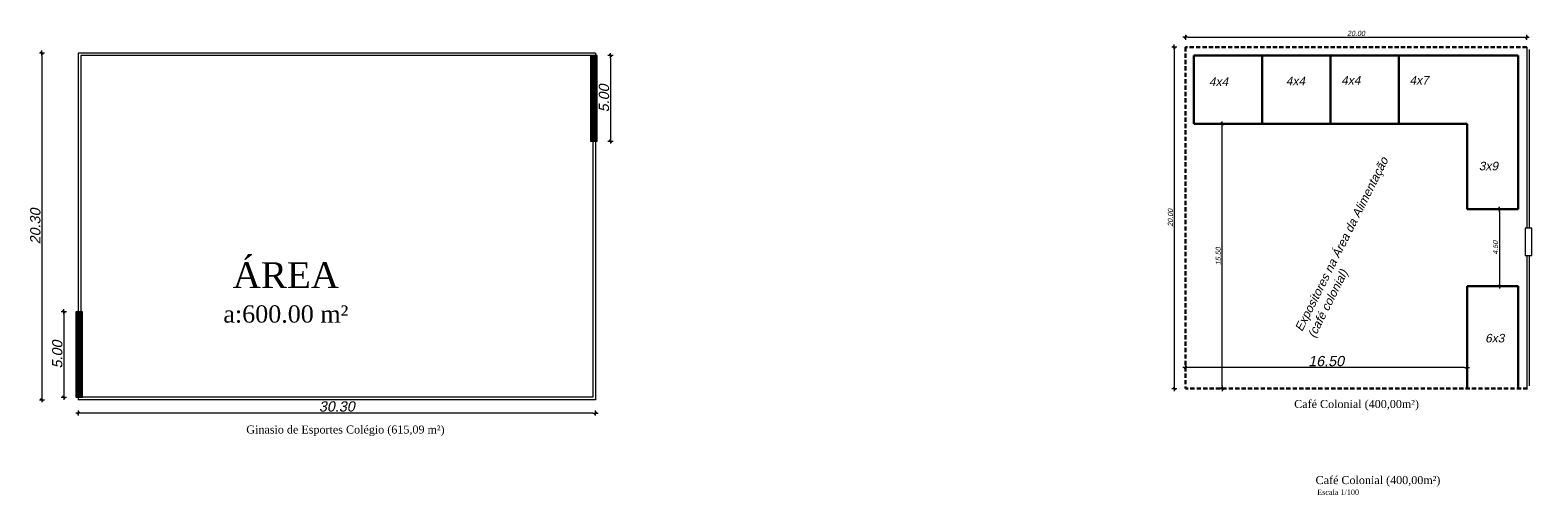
# Model space of a CAD drawing. Header units: metres. Extents: x 2113 to 5678, y -2764 to 956.
# Drawn here: x 3774.1 to 3862.1, y -1497.4 to -1470.2 of the extents above; entities that cross this region are included whole.
import ezdxf

# ---------------------------------------------------------------- set-up
doc = ezdxf.new("R2010")
doc.units = ezdxf.units.M
doc.header["$MEASUREMENT"] = 0
doc.linetypes.add('DASHED2', pattern=[0.375, 0.25, -0.125])
for name, color, linetype in [('COTASOK', 1, 'Continuous'), ('PAREDE', 7, 'Continuous'), ('TextoÁreas', 7, 'Continuous')]:
    doc.layers.add(name, color=color, linetype=linetype)
doc.styles.add('JEF', font='times.ttf', dxfattribs={"height": 0.3})
doc.styles.add('TimesNewRoman', font='times.ttf')
doc.styles.add('util2000', font='arial.ttf', dxfattribs={"oblique": 12.000028})
doc.dimstyles.new('int_1-50_m_MS_50', dxfattribs={"dimscale": 0.05, "dimtxt": 3, "dimasz": 1.5, "dimexe": 1, "dimexo": 0, "dimgap": 0.75, "dimtad": 1, "dimzin": 1, "dimdsep": 46, "dimtxsty": 'util2000', "dimblk": '_U2_SETA01', "dimcen": 1.5, "dimse1": 1, "dimse2": 1, "dimclrd": 1, "dimclre": 1, "dimclrt": 1, "dimazin": 3, "dimtfac": 1, "dimtix": 1, "dimtmove": 1, "dimatfit": 3, "dimldrblk": '_U2_SETA02', "dimfxl": 1, "dimtzin": 12, "dimarcsym": 0})
pattern_1 = [(45, (-413638.28645, -6970609.964553), (-0.02209708691208, 0.02209708691208), [])]

# ---------------------------------------------------------------- blocks, each defined once
blk = doc.blocks.new('_U2_SETA01')
at = {"color": 0}
for p, q in [((-1, 0), (1, 0)), ((0, -1), (0, 1))]:
    blk.add_line(p, q, dxfattribs=at)
blk.add_line((-0.5, -0.5), (0.5, 0.5))
blk = doc.blocks.new('*D568')
at = {"layer": 'Defpoints', "color": 0, "ltscale": 0.3, "transparency": 16777216}
for p in [(3776.943, -1471.55), (3774.81, -1491.85), (3778.466, -1491.85)]:
    blk.add_point(p, dxfattribs=at)
at = {"layer": 'PAREDE', "color": 1, "lineweight": -2, "ltscale": 0.3, "transparency": 16777216}
blk.add_line((3774.81, -1471.7), (3774.81, -1491.7), dxfattribs=at)
at = {"layer": 'PAREDE', "color": 1, "lineweight": -2, "ltscale": 0.3, "transparency": 16777216, "xscale": 0.15, "yscale": 0.15, "zscale": 0.15}
for p, rotation in [((3774.81, -1471.55), 90), ((3774.81, -1491.85), 270)]:
    blk.add_blockref('_U2_SETA01', p, dxfattribs=dict(at, rotation=rotation))
at = {"layer": 'PAREDE', "color": 1, "ltscale": 0.3, "transparency": 16777216, "insert": (3774.428, -1481.7), "char_height": 0.3, "attachment_point": 5, "rotation": 90, "style": 'util2000'}
blk.add_mtext('{\\H2x;20.30}', dxfattribs=at)
blk = doc.blocks.new('_U2_SETA02')
blk.add_solid([(-1, -0.17), (0, 0), (-1, 0.17)])
blk = doc.blocks.new('*D569')
at = {"layer": 'Defpoints', "color": 0, "ltscale": 0.3, "transparency": 16777216}
for p in [(3776.798, -1486.7), (3776.094, -1491.7), (3776.798, -1491.7)]:
    blk.add_point(p, dxfattribs=at)
at = {"layer": 'PAREDE', "color": 1, "lineweight": -2, "ltscale": 0.3, "transparency": 16777216}
blk.add_line((3776.094, -1486.85), (3776.094, -1491.55), dxfattribs=at)
at = {"layer": 'PAREDE', "color": 1, "lineweight": -2, "ltscale": 0.3, "transparency": 16777216, "xscale": 0.15, "yscale": 0.15, "zscale": 0.15}
for p, rotation in [((3776.094, -1486.7), 90), ((3776.094, -1491.7), 270)]:
    blk.add_blockref('_U2_SETA01', p, dxfattribs=dict(at, rotation=rotation))
at = {"layer": 'PAREDE', "color": 1, "ltscale": 0.3, "transparency": 16777216, "insert": (3775.713, -1489.2), "char_height": 0.3, "attachment_point": 5, "rotation": 90, "style": 'util2000'}
blk.add_mtext('{\\H2x;5.00}', dxfattribs=at)
blk = doc.blocks.new('*D570')
at = {"layer": 'Defpoints', "color": 0, "ltscale": 0.3, "transparency": 16777216}
for p in [(3807.348, -1471.7), (3807.348, -1476.7), (3808.124, -1476.7)]:
    blk.add_point(p, dxfattribs=at)
at = {"layer": 'PAREDE', "color": 1, "lineweight": -2, "ltscale": 0.3, "transparency": 16777216}
blk.add_line((3808.124, -1471.85), (3808.124, -1476.55), dxfattribs=at)
at = {"layer": 'PAREDE', "color": 1, "lineweight": -2, "ltscale": 0.3, "transparency": 16777216, "xscale": 0.15, "yscale": 0.15, "zscale": 0.15}
for p, rotation in [((3808.124, -1471.7), 90), ((3808.124, -1476.7), 270)]:
    blk.add_blockref('_U2_SETA01', p, dxfattribs=dict(at, rotation=rotation))
at = {"layer": 'PAREDE', "color": 1, "ltscale": 0.3, "transparency": 16777216, "insert": (3807.743, -1474.2), "char_height": 0.3, "attachment_point": 5, "rotation": 90, "style": 'util2000'}
blk.add_mtext('{\\H2x;5.00}', dxfattribs=at)
blk = doc.blocks.new('*D571')
at = {"layer": 'Defpoints', "color": 0, "ltscale": 0.3, "transparency": 16777216}
for p in [(3776.943, -1491.85), (3807.243, -1491.85), (3776.943, -1492.631)]:
    blk.add_point(p, dxfattribs=at)
at = {"layer": 'PAREDE', "color": 1, "lineweight": -2, "ltscale": 0.3, "transparency": 16777216}
blk.add_line((3807.093, -1492.631), (3777.093, -1492.631), dxfattribs=at)
at = {"layer": 'PAREDE', "color": 1, "lineweight": -2, "ltscale": 0.3, "transparency": 16777216, "xscale": 0.15, "yscale": 0.15, "zscale": 0.15, "rotation": 180}
blk.add_blockref('_U2_SETA01', (3776.943, -1492.631), dxfattribs=at)
at = {"layer": 'PAREDE', "color": 1, "lineweight": -2, "ltscale": 0.3, "transparency": 16777216, "xscale": 0.15, "yscale": 0.15, "zscale": 0.15}
blk.add_blockref('_U2_SETA01', (3807.243, -1492.631), dxfattribs=at)
at = {"layer": 'PAREDE', "color": 1, "ltscale": 0.3, "transparency": 16777216, "insert": (3792.093, -1492.25), "char_height": 0.3, "attachment_point": 5, "style": 'util2000'}
blk.add_mtext('{\\H2x;30.30}', dxfattribs=at)
blk = doc.blocks.new('*D619')
at = {"layer": 'Defpoints', "color": 0, "ltscale": 0.3, "transparency": 16777216}
for p in [(3841.806, -1471.198), (3861.806, -1470.626), (3861.806, -1471.16)]:
    blk.add_point(p, dxfattribs=at)
at = {"layer": 'PAREDE', "color": 1, "lineweight": -2, "ltscale": 0.3, "transparency": 16777216}
blk.add_line((3841.956, -1470.626), (3861.656, -1470.626), dxfattribs=at)
at = {"layer": 'PAREDE', "color": 1, "lineweight": -2, "ltscale": 0.3, "transparency": 16777216, "xscale": 0.15, "yscale": 0.15, "zscale": 0.15, "rotation": 180}
blk.add_blockref('_U2_SETA01', (3841.806, -1470.626), dxfattribs=at)
at = {"layer": 'PAREDE', "color": 1, "lineweight": -2, "ltscale": 0.3, "transparency": 16777216, "xscale": 0.15, "yscale": 0.15, "zscale": 0.15}
blk.add_blockref('_U2_SETA01', (3861.806, -1470.626), dxfattribs=at)
at = {"layer": 'PAREDE', "color": 1, "ltscale": 0.3, "transparency": 16777216, "insert": (3851.806, -1470.398), "char_height": 0.3, "attachment_point": 5, "style": 'util2000'}
blk.add_mtext('20.00', dxfattribs=at)
blk = doc.blocks.new('*D620')
at = {"layer": 'Defpoints', "color": 0, "ltscale": 0.3, "transparency": 16777216}
for p in [(3841.806, -1471.198), (3841.157, -1491.198), (3841.806, -1491.198)]:
    blk.add_point(p, dxfattribs=at)
at = {"layer": 'PAREDE', "color": 1, "lineweight": -2, "ltscale": 0.3, "transparency": 16777216}
blk.add_line((3841.157, -1471.348), (3841.157, -1491.048), dxfattribs=at)
at = {"layer": 'PAREDE', "color": 1, "lineweight": -2, "ltscale": 0.3, "transparency": 16777216, "xscale": 0.15, "yscale": 0.15, "zscale": 0.15}
for p, rotation in [((3841.157, -1471.198), 90), ((3841.157, -1491.198), 270)]:
    blk.add_blockref('_U2_SETA01', p, dxfattribs=dict(at, rotation=rotation))
at = {"layer": 'PAREDE', "color": 1, "ltscale": 0.3, "transparency": 16777216, "insert": (3840.929, -1481.198), "char_height": 0.3, "attachment_point": 5, "rotation": 90, "style": 'util2000'}
blk.add_mtext('20.00', dxfattribs=at)
blk = doc.blocks.new('*D502')
at = {"layer": 'Defpoints', "color": 0, "ltscale": 0.3, "transparency": 16777216}
for p in [(3841.806, -1489.974), (3841.806, -1489.974), (3858.306, -1489.974)]:
    blk.add_point(p, dxfattribs=at)
at = {"layer": 'PAREDE', "color": 1, "lineweight": -2, "ltscale": 0.3, "transparency": 16777216}
blk.add_line((3858.156, -1489.974), (3841.956, -1489.974), dxfattribs=at)
at = {"layer": 'PAREDE', "color": 1, "lineweight": -2, "ltscale": 0.3, "transparency": 16777216, "xscale": 0.15, "yscale": 0.15, "zscale": 0.15, "rotation": 180}
blk.add_blockref('_U2_SETA01', (3841.806, -1489.974), dxfattribs=at)
at = {"layer": 'PAREDE', "color": 1, "lineweight": -2, "ltscale": 0.3, "transparency": 16777216, "xscale": 0.15, "yscale": 0.15, "zscale": 0.15}
blk.add_blockref('_U2_SETA01', (3858.306, -1489.974), dxfattribs=at)
at = {"layer": 'PAREDE', "color": 1, "ltscale": 0.3, "transparency": 16777216, "insert": (3850.056, -1489.593), "char_height": 0.3, "attachment_point": 5, "style": 'util2000'}
blk.add_mtext('{\\H2x;16.50}', dxfattribs=at)
blk = doc.blocks.new('*D621')
at = {"layer": 'Defpoints', "color": 0, "ltscale": 0.3, "transparency": 16777216}
for p in [(3859.806, -1480.698), (3859.806, -1485.198), (3860.202, -1485.198)]:
    blk.add_point(p, dxfattribs=at)
at = {"layer": 'PAREDE', "color": 1, "lineweight": -2, "ltscale": 0.3, "transparency": 16777216}
blk.add_line((3860.202, -1480.848), (3860.202, -1485.048), dxfattribs=at)
at = {"layer": 'PAREDE', "color": 1, "lineweight": -2, "ltscale": 0.3, "transparency": 16777216, "xscale": 0.15, "yscale": 0.15, "zscale": 0.15}
for p, rotation in [((3860.202, -1480.698), 90), ((3860.202, -1485.198), 270)]:
    blk.add_blockref('_U2_SETA01', p, dxfattribs=dict(at, rotation=rotation))
at = {"layer": 'PAREDE', "color": 1, "ltscale": 0.3, "transparency": 16777216, "insert": (3859.974, -1482.948), "char_height": 0.3, "attachment_point": 5, "rotation": 90, "style": 'util2000'}
blk.add_mtext('4.50', dxfattribs=at)
blk = doc.blocks.new('*D498')
at = {"layer": 'Defpoints', "color": 0, "ltscale": 0.3, "transparency": 16777216}
for p in [(3843.783, -1475.698), (3843.962, -1475.698), (3843.783, -1491.198)]:
    blk.add_point(p, dxfattribs=at)
at = {"layer": 'PAREDE', "color": 1, "lineweight": -2, "ltscale": 0.3, "transparency": 16777216}
blk.add_line((3843.962, -1491.048), (3843.962, -1475.848), dxfattribs=at)
at = {"layer": 'PAREDE', "color": 1, "lineweight": -2, "ltscale": 0.3, "transparency": 16777216, "xscale": 0.15, "yscale": 0.15, "zscale": 0.15}
for p, rotation in [((3843.962, -1475.698), 90), ((3843.962, -1491.198), 270)]:
    blk.add_blockref('_U2_SETA01', p, dxfattribs=dict(at, rotation=rotation))
at = {"layer": 'PAREDE', "color": 1, "ltscale": 0.3, "transparency": 16777216, "insert": (3843.734, -1483.448), "char_height": 0.3, "attachment_point": 5, "rotation": 90, "style": 'util2000'}
blk.add_mtext('15.50', dxfattribs=at)

msp = doc.modelspace()

# ---------------------------------------------------------------- hatches: boundary and pattern name
at = {"layer": 'PAREDE'}
h = msp.add_hatch(dxfattribs=at)
h.set_pattern_fill('ANSI31,_O', color=256, scale=0.25)
h.set_pattern_definition(pattern_1)
h.paths.add_polyline_path([(3807.348, -1471.7), (3806.948, -1471.7), (3806.948, -1476.7), (3807.348, -1476.7)])
h.paths.add_polyline_path([(3777.198, -1486.7), (3776.798, -1486.7), (3776.798, -1491.7), (3777.198, -1491.7)])
h = msp.add_hatch(dxfattribs=at)
h.set_pattern_fill('ANSI31,_O', color=256, scale=0.25)
h.set_pattern_definition(pattern_1)
h.paths.add_polyline_path([(3807.348, -1471.7), (3806.948, -1471.7), (3806.948, -1476.7), (3807.348, -1476.7)])
h.paths.add_polyline_path([(3777.198, -1486.7), (3776.798, -1486.7), (3776.798, -1491.7), (3777.198, -1491.7)])

# ---------------------------------------------------------------- linework, layer by layer
at = {"layer": 'PAREDE', "linetype": 'DASHED2', "lineweight": 80}
for p, q in [((3861.806, -1471.198), (3841.806, -1471.198)), ((3841.806, -1471.198), (3841.806, -1491.198)), ((3861.844, -1491.198), (3841.806, -1491.198))]:
    msp.add_line(p, q, dxfattribs=at)
at = {"layer": 'PAREDE'}
for p, q in [((3861.806, -1471.198), (3861.806, -1481.798)), ((3807.243, -1471.55), (3776.943, -1471.55)), ((3776.943, -1471.55), (3776.943, -1486.7)), ((3807.243, -1471.55), (3776.943, -1471.55)), ((3776.943, -1471.55), (3776.943, -1486.7)), ((3807.093, -1471.7), (3777.093, -1471.7)), ((3807.093, -1471.7), (3777.093, -1471.7)), ((3777.093, -1471.7), (3777.093, -1486.7)), ((3807.093, -1471.7), (3777.093, -1471.7)), ((3807.093, -1471.7), (3777.093, -1471.7)), ((3777.093, -1471.7), (3777.093, -1486.7)), ((3807.243, -1471.55), (3807.243, -1471.7)), ((3807.243, -1471.55), (3807.243, -1471.7)), ((3861.956, -1471.348), (3861.956, -1481.798)), ((3807.093, -1476.7), (3807.093, -1491.7)), ((3807.093, -1476.7), (3807.093, -1491.7)), ((3807.243, -1476.7), (3807.243, -1491.85)), ((3807.243, -1476.7), (3807.243, -1491.85)), ((3861.806, -1483.398), (3861.806, -1491.198)), ((3861.956, -1483.398), (3861.956, -1491.048)), ((3776.943, -1491.7), (3776.943, -1491.85)), ((3776.943, -1491.7), (3776.943, -1491.85)), ((3807.243, -1491.85), (3776.943, -1491.85)), ((3807.243, -1491.85), (3776.943, -1491.85)), ((3807.093, -1491.7), (3777.093, -1491.7)), ((3807.093, -1491.7), (3777.093, -1491.7))]:
    msp.add_line(p, q, dxfattribs=at)
at = {"layer": 'PAREDE', "lineweight": 80}
for p, q in [((3861.306, -1471.698), (3842.306, -1471.698)), ((3842.306, -1471.698), (3842.306, -1475.698)), ((3846.306, -1471.698), (3846.306, -1475.698)), ((3850.306, -1471.698), (3850.306, -1475.698)), ((3854.306, -1471.698), (3854.306, -1475.698)), ((3861.306, -1471.698), (3861.306, -1480.698)), ((3858.306, -1475.698), (3842.306, -1475.698)), ((3858.306, -1475.698), (3858.306, -1480.698)), ((3861.306, -1480.698), (3858.306, -1480.698)), ((3861.306, -1485.198), (3858.306, -1485.198)), ((3858.306, -1485.198), (3858.306, -1491.198)), ((3861.306, -1485.198), (3861.306, -1491.198))]:
    msp.add_line(p, q, dxfattribs=at)
at = {"layer": 'PAREDE'}
for points in [[(3806.948, -1476.7), (3807.348, -1476.7), (3807.348, -1471.7), (3806.948, -1471.7)], [(3806.948, -1476.7), (3807.348, -1476.7), (3807.348, -1471.7), (3806.948, -1471.7)], [(3861.711, -1483.398), (3862.111, -1483.398), (3862.111, -1481.798), (3861.711, -1481.798)], [(3776.798, -1491.7), (3777.198, -1491.7), (3777.198, -1486.7), (3776.798, -1486.7)], [(3776.798, -1491.7), (3777.198, -1491.7), (3777.198, -1486.7), (3776.798, -1486.7)]]:
    msp.add_lwpolyline(points, close=True, dxfattribs=at)

# ---------------------------------------------------------------- texts
at = {"layer": 'COTASOK', "style": 'JEF'}
for s, p in [('Café Colonial (400,00m²)', (3848.179, -1492.338)), ('Ginasio de Esportes Colégio', (3786.786, -1493.832)), ('Ginasio de Esportes Colégio (615,09 m²)', (3786.786, -1493.832)), ('Café Colonial (400,00m²)', (3849.435, -1496.794))]:
    msp.add_text(s, height=0.46875, dxfattribs=at).set_placement(p)
at = {"layer": 'COTASOK', "insert": (3849.527, -1497.113), "char_height": 0.3125, "width": 11.83437, "attachment_point": 1, "style": 'JEF'}
msp.add_mtext('Escala 1/100', dxfattribs=at)
at = {"layer": 'PAREDE', "color": 1, "char_height": 0.5, "attachment_point": 7, "rotation": 359.96781, "style": 'util2000'}
for s, insert in [('{\\f@Arial Unicode MS|b0|i0|c0|p34;\\C256;4x4}', (3843.189, -1473.476)), ('{\\f@Arial Unicode MS|b0|i0|c0|p34;\\C256;4x4}', (3847.692, -1473.435)), ('{\\f@Arial Unicode MS|b0|i0|c0|p34;\\C256;4x4}', (3850.935, -1473.394)), ('{\\f@Arial Unicode MS|b0|i0|c0|p34;\\C256;4x7}', (3854.935, -1473.394)), ('{\\f@Arial Unicode MS|b0|i0|c0|p34;\\C256;3x9}', (3859, -1478.423)), ('{\\f@Arial Unicode MS|b0|i0|c0|p34;\\C256;6x3}', (3859.367, -1488.503))]:
    msp.add_mtext(s, dxfattribs=dict(at, insert=insert))
at = {"layer": 'PAREDE', "color": 1, "insert": (3849.52, -1488.345), "char_height": 0.5, "width": 21.69435, "attachment_point": 7, "rotation": 63.342, "style": 'util2000'}
msp.add_mtext('{\\f@Arial Unicode MS|b0|i0|c0|p34;\\C256;Expositores na Área da Alimentação\\P(café colonial)}', dxfattribs=at)
at = {"layer": 'TextoÁreas', "insert": (3789.105, -1485.578), "char_height": 1.516296, "attachment_point": 5, "style": 'TimesNewRoman'}
msp.add_mtext('{\\fTimes New Roman|b0|i0|c186|p18;\\C1;ÁREA\\C256;\\P\\H0.6667x;\\C5;a:\\fTimes New Roman|b0|i0|c0|p18;600\\fTimes New Roman|b0|i0|c186|p18;.\\fTimes New Roman|b0|i0|c0|p18;00\\fTimes New Roman|b0|i0|c186|p18; m²}', dxfattribs=at)
msp.add_mtext('{\\fTimes New Roman|b0|i0|c186|p18;\\C1;ÁREA\\C256;\\P\\H0.6667x;\\C5;a:\\fTimes New Roman|b0|i0|c0|p18;600\\fTimes New Roman|b0|i0|c186|p18;.\\fTimes New Roman|b0|i0|c0|p18;00\\fTimes New Roman|b0|i0|c186|p18; m²}', dxfattribs=at)

# ---------------------------------------------------------------- dimensions: what is measured, and where the dimension line sits
at = {"layer": 'PAREDE', "ltscale": 0.3}
dim = msp.add_linear_dim(base=(3861.806, -1470.626), p1=(3841.806, -1471.198), p2=(3861.806, -1471.16), dimstyle='int_1-50_m_MS_50', override={"dimscale": 0.1}, dxfattribs=at)
dim.commit()
dim.dimension.update_dxf_attribs({"geometry": '*D619', "text_midpoint": (3851.806, -1470.398)})
for base, p1, p2, picture, middle in [((3841.157, -1491.198), (3841.806, -1471.198), (3841.806, -1491.198), '*D620', (3840.929, -1481.198)), ((3843.962, -1475.698), (3843.783, -1491.198), (3843.783, -1475.698), '*D498', (3843.734, -1483.448)), ((3860.202, -1485.198), (3859.806, -1480.698), (3859.806, -1485.198), '*D621', (3859.974, -1482.948))]:
    dim = msp.add_linear_dim(base=base, p1=p1, p2=p2, angle=90, dimstyle='int_1-50_m_MS_50', override={"dimscale": 0.1}, dxfattribs=at)
    dim.commit()
    dim.dimension.update_dxf_attribs({"geometry": picture, "text_midpoint": middle})
for base, p1, p2, picture, middle in [((3774.81, -1491.85), (3776.943, -1471.55), (3778.466, -1491.85), '*D568', (3774.428, -1481.7)), ((3808.124, -1476.7), (3807.348, -1471.7), (3807.348, -1476.7), '*D570', (3807.743, -1474.2)), ((3776.094, -1491.7), (3776.798, -1486.7), (3776.798, -1491.7), '*D569', (3775.713, -1489.2))]:
    dim = msp.add_linear_dim(base=base, p1=p1, p2=p2, angle=90, text='{\\H2x;<>}', dimstyle='int_1-50_m_MS_50', override={"dimscale": 0.1}, dxfattribs=at)
    dim.commit()
    dim.dimension.update_dxf_attribs({"geometry": picture, "text_midpoint": middle})
for base, p1, p2, picture, middle in [((3841.806, -1489.974), (3858.306, -1489.974), (3841.806, -1489.974), '*D502', (3850.056, -1489.593)), ((3776.943, -1492.631), (3807.243, -1491.85), (3776.943, -1491.85), '*D571', (3792.093, -1492.25))]:
    dim = msp.add_linear_dim(base=base, p1=p1, p2=p2, text='{\\H2x;<>}', dimstyle='int_1-50_m_MS_50', override={"dimscale": 0.1}, dxfattribs=at)
    dim.commit()
    dim.dimension.update_dxf_attribs({"geometry": picture, "text_midpoint": middle})

doc.saveas('drawing.dxf')
